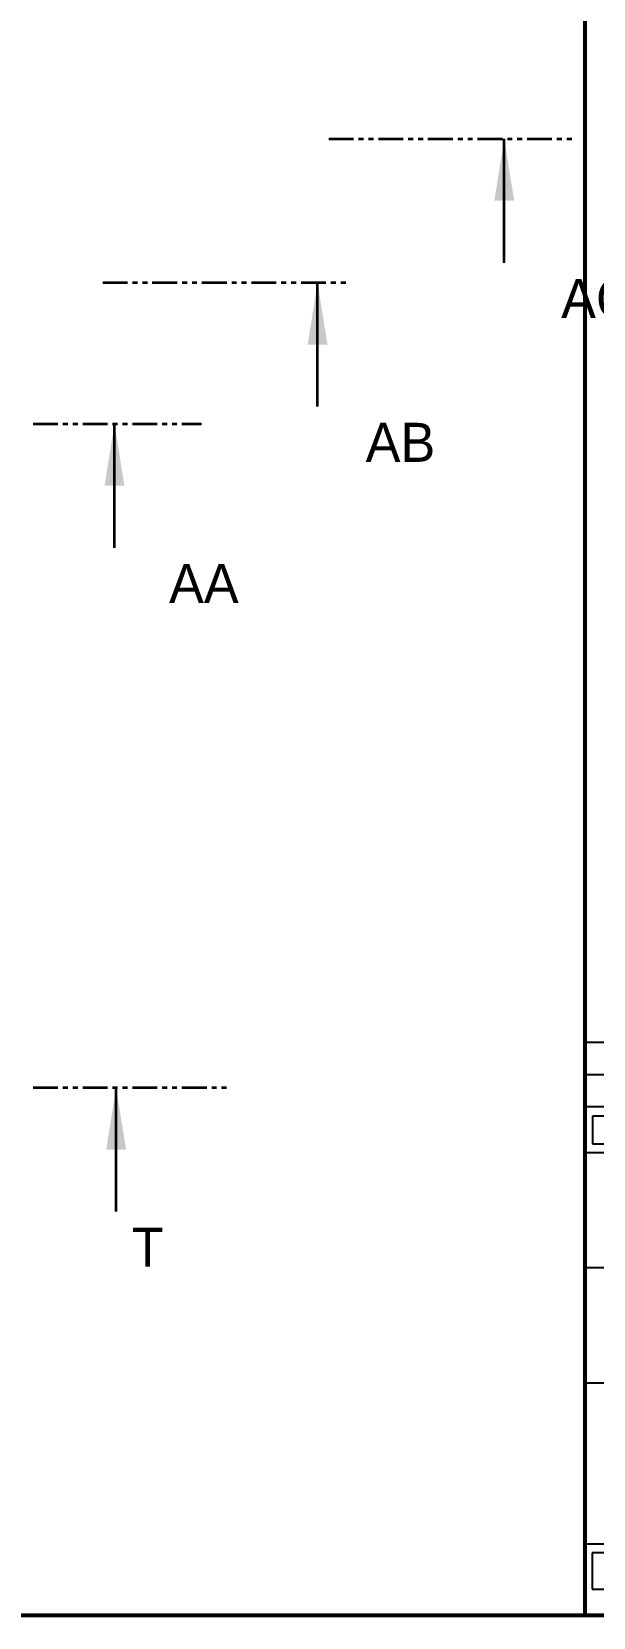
# Model space of a CAD drawing. Header units: millimetres. Extents: x 0 to 16187, y -20471 to 6290.
# Drawn here: x 11374.3 to 11518.1, y 5095 to 5501 of the extents above; entities that cross this region are included whole.
import ezdxf
from ezdxf.enums import TextEntityAlignment as Align

# ---------------------------------------------------------------- set-up
doc = ezdxf.new("R2010")
doc.units = ezdxf.units.MM
doc.linetypes.add('PHANTOM', pattern=[12.699999999999998, 6.35, -1.27, 1.27, -1.27, 1.27, -1.27])
doc.layers.add('BORDER1', color=3, linetype='Continuous')
doc.layers.add('BORDER2', color=7, linetype='Continuous')
doc.styles.add('ROMANC', font='ROMANC', dxfattribs={"height": 5})
doc.styles.add('ROMAND-1', font='ic-romand.shx')
doc.styles.add('ROMANS', font='ROMANS.shx', dxfattribs={"width": 0.8})
doc.styles.add('ROMANT', font='ROMANT', dxfattribs={"height": 4})

# ---------------------------------------------------------------- blocks, each defined once
blk = doc.blocks.new('*U609')
at = {"layer": 'BORDER1', "color": 154, "true_color": 0x1859a9, "const_width": 1}
blk.add_lwpolyline([(1.8094395070475, 811), (1144, 811), (1144, 0), (0, 0), (0, 811)], close=True, dxfattribs=at)
blk.add_lwpolyline([(979.0000000799992, 2.220446049250313e-16), (979.0000000799992, 810.9999999999999)], dxfattribs=at)
at = {"layer": 'BORDER2'}
for p, q in [((1144, 146.6901017846605), (978.5682109308464, 146.6901017846605)), ((1144, 138.4401017886605), (978.5682109308464, 138.4401017886605)), ((1144, 130.1901017926605), (978.5682109308464, 130.1901017926605)), ((980.9253537868462, 127.8329589366605), (980.9253537868462, 120.7615303686605)), ((1017.925353786846, 127.8329589366605), (980.9253537868462, 127.8329589366605)), ((1144, 118.4043875126605), (978.5682109308464, 118.4043875126605)), ((980.9253537868462, 120.7615303686605), (1017.925353786846, 120.7615303686605)), ((1143.568210850846, 88.94010181266049), (978.5682109308464, 88.94010181266049)), ((1143.568210850846, 59.47581611266047), (978.5682109308464, 59.47581611266047)), ((1143.568210850846, 18.22581613266046), (978.5682109308464, 18.22581613266046)), ((993.4414710450064, 16.0352859834252), (980.7789962539746, 16.0352859834252)), ((980.7789962539746, 16.0352859834252), (980.7789962539746, 6.721365983425208)), ((980.7789962539746, 6.721365983425208), (993.4414710450064, 6.72136598342518))]:
    blk.add_line(p, q, dxfattribs=at)
at = {"layer": 'BORDER2', "flags": 8}
for tag, height, style, p in [('REV-A', 3.24, 'ROMANS', (986.9282778829383, 140.2530397182669)), ('RE-A', 8.064, 'ROMANT', (1084.634961895852, 7.17204102400288))]:
    blk.add_attdef(tag, text='', height=height, dxfattribs=dict(at, style=style)).set_placement(p, align=Align.CENTER)
at = {"layer": 'BORDER2', "style": 'ROMANS', "width": 3.830216453570641}
blk.add_attdef('DATE-A', text='', height=3.24, dxfattribs=at).set_placement((995.5063797379989, 140.2530397182669), (1008.507228728976, 140.2530397182669), align=Align.FIT)
at = {"layer": 'BORDER2'}
for tag, height, style, p in [('DRN-A', 3.24, 'ROMANS', (1018.380015771281, 140.2530397182669)), ('CHD-A', 3.24, 'ROMANS', (1032.348360605113, 140.2530397182669)), ('APD-A', 3.24, 'ROMANS', (1046.640709253839, 140.2530397182669)), ('CONS_CONT_VEND', 4.2, 'ROMANC', (1061.390575966738, 72.83468077449595))]:
    blk.add_attdef(tag, text='', height=height, dxfattribs=dict(at, style=style)).set_placement(p, align=Align.CENTER)
at = {"layer": 'BORDER2', "style": 'ROMANS', "width": 0.8}
for tag, p, height in [('1:X', (997.2302812124753, 122.552011911554), 3.5), ('LOC', (1042.735042679951, 122.552011911554), 3.5), ('PROJ_NO', (1118.63757586463, 122.552011911554), 3.5), ('CONS_DRG_NO', (1011, 63), 3)]:
    blk.add_attdef(tag, p, '', height=height, dxfattribs=at)
at = {"layer": 'BORDER2', "lineweight": 30, "width": 0.8, "flags": 104}
blk.add_attdef('COMMENTS-A', text='', height=2.2, dxfattribs=at).set_placement((1055.209968003616, 142.0744315684458), align=Align.MIDDLE_LEFT)
at = {"layer": 'BORDER2', "style": 'ROMANS', "width": 0.8}
for tag, p in [('PROJECT_TITLE_1', (1061.068210890846, 55.3534808592422)), ('PROJECT_TITLE_2', (1061.068210890846, 49.30052221051124))]:
    blk.add_attdef(tag, text='', height=3.5, dxfattribs=at).set_placement(p, align=Align.MIDDLE)
at = {"layer": 'BORDER2', "style": 'ROMANT', "width": 0.8}
for tag, p in [('DRG_TITLE_1', (1061.068210890846, 36.31229857438004)), ('DRG_TITLE_2', (1061.068210890846, 28.31229857438004)), ('DRG_TITLE_3', (1061.068210890846, 20.31229857438004))]:
    blk.add_attdef(tag, text='', height=5, dxfattribs=at).set_placement(p, align=Align.CENTER)
at = {"layer": 'BORDER2', "style": 'ROMANT'}
for tag, p in [('AR', (995.0014710450068, 7.172041024002866)), ('PA', (1011.738213301433, 7.172041024002866)), ('DC', (1028.447415784789, 7.172041024002837)), ('TS', (1120.839107118789, 7.172041024002908))]:
    blk.add_attdef(tag, p, '', height=8.064, dxfattribs=at)
for tag, p in [('SRNO', (1074.69799186896, 7.172041024002823)), ('SH', (1115.802783516436, 7.176501619330963))]:
    blk.add_attdef(tag, text='', height=8.064, dxfattribs=at).set_placement(p, align=Align.RIGHT)
at = {"layer": 'BORDER2', "style": 'ROMANS', "flags": 2}
blk.add_attdef('TB_VERSION', text='', height=2, dxfattribs=at).set_placement((1, -1), align=Align.TOP_LEFT)

msp = doc.modelspace()

# ---------------------------------------------------------------- linework, layer by layer
at = {"color": 7, "linetype": 'PHANTOM', "lineweight": 35}
for p, q in [((11450.36530604268, 5473.586163618984), (11513.86530604268, 5473.586163618984)), ((11392.46772430329, 5436.760500171811), (11455.96772430329, 5436.760500171811)), ((11374.65348801174, 5400.60561542269), (11417.7910536174, 5400.60561542269)), ((11374.65348801174, 5230.644959885005), (11424.26379622113, 5230.644959885005))]:
    msp.add_line(p, q, dxfattribs=at)
at = {"color": 7, "linetype": 'Continuous', "lineweight": 35}
for p, q in [((11495.2967893282, 5441.836163618984), (11495.2967893282, 5473.586163618984)), ((11447.48385595873, 5405.010500171815), (11447.48385595873, 5436.760500171815)), ((11395.48085566902, 5368.85561542269), (11395.48085566902, 5400.605615422694)), ((11395.89984097321, 5198.894959885001), (11395.89984097321, 5230.644959885001))]:
    msp.add_line(p, q, dxfattribs=at)
for points in [[(11495.2967893282, 5473.586163618984), (11492.7567893282, 5457.711163618984), (11497.8367893282, 5457.711163618984)], [(11447.48385595873, 5436.760500171815), (11444.94385595873, 5420.885500171815), (11450.02385595873, 5420.885500171815)], [(11395.48085566902, 5400.605615422694), (11392.94085566902, 5384.73061542269), (11398.02085566902, 5384.73061542269)], [(11395.89984097321, 5230.644959885001), (11393.35984097321, 5214.769959885001), (11398.43984097321, 5214.769959885001)]]:
    msp.add_solid(points, dxfattribs=at)

# ---------------------------------------------------------------- block references
at = {"layer": 'BORDER1'}
msp.add_blockref('*U609', (10536.99468359692, 5095.49056330221), dxfattribs=at)

# ---------------------------------------------------------------- texts
at = {"color": 7, "char_height": 10, "attachment_point": 1, "style": 'ROMAND-1'}
for s, insert in [('AC', (11509.86041505501, 5437.674475240667)), ('AB', (11459.79537461439, 5400.848811793494)), ('AA', (11409.44391951019, 5364.693927044373)), ('T', (11399.87856346559, 5194.73327150668))]:
    msp.add_mtext(s, dxfattribs=dict(at, insert=insert))

doc.saveas('drawing.dxf')
